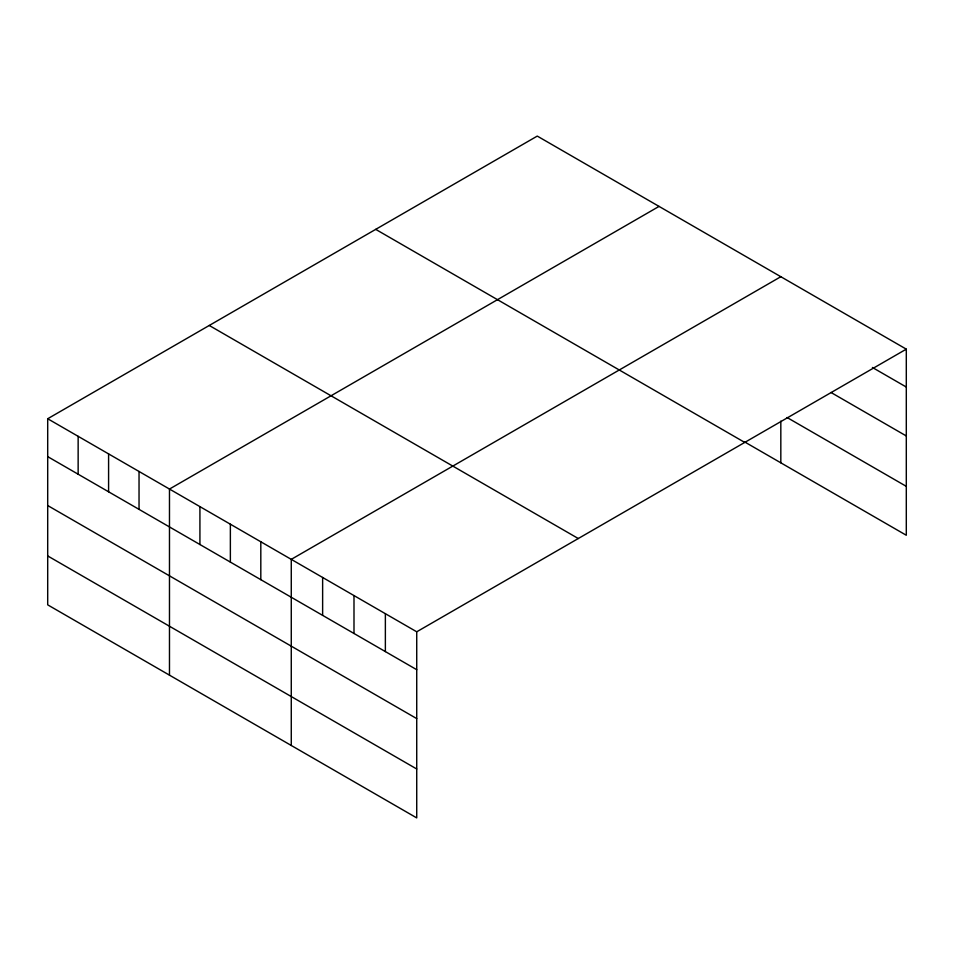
<?xml version="1.0" encoding="UTF-8"?>
<svg xmlns="http://www.w3.org/2000/svg" width="954" height="954" viewBox="0 0 954 954"><rect width="100%" height="100%" fill="white"/><g stroke="black" fill="none" stroke-linecap="round" stroke-linejoin="round"><path stroke-width="1.43" d="M906.3 349.152L416.731 631.798L416.731 817.912L47.7 604.848L47.7 418.746L537.269 136.088L906.3 349.152L906.3 535.254L744.037 441.583M659.047 206.398L169.478 489.056L169.478 675.158M780.825 276.708L291.268 559.366L291.268 745.468M872.421 367.481L906.3 387.038M831.017 392.488L906.3 435.954M787.098 417.53L906.3 486.349M375.709 229.365L744.74 442.429M209.26 325.469L578.291 538.533M47.7 418.746L416.731 631.798M47.7 456.632L416.731 669.696M47.7 505.537L416.731 718.601M47.7 555.932L416.731 768.996M780.825 421.096L780.825 462.821M385.368 613.696L385.368 651.582M353.994 595.582L353.994 633.468M322.631 577.468L322.631 615.366M260.812 541.789L260.812 579.674M230.367 524.211L230.367 562.097M199.923 506.634L199.923 544.519M139.034 471.479L139.034 509.364M108.589 453.901L108.589 491.787M78.145 436.324L78.145 474.21"/></g></svg>
